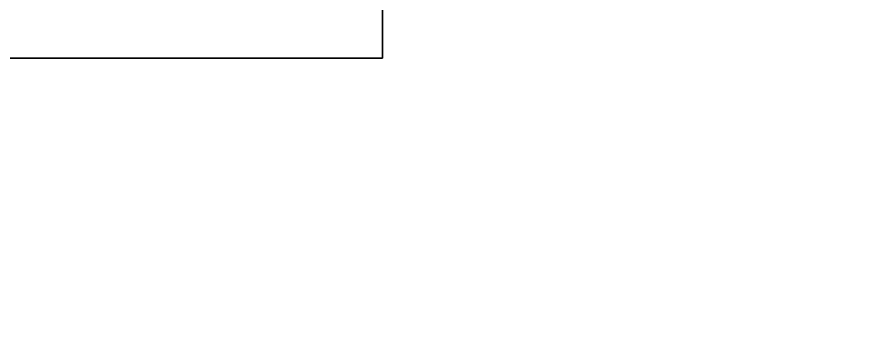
# Model space of a CAD drawing. Extents: x 0 to 6014, y -2463 to 0.
# Drawn here: x 3672 to 4843, y -1236 to -812 of the extents above; entities that cross this region are included whole.
import ezdxf

# ---------------------------------------------------------------- set-up
doc = ezdxf.new("R2010")
doc.units = 0
for name, color, linetype in [('LAYER0', 7, 'CONTINUOUS'), ('LAYER1', 7, 'CONTINUOUS'), ('LAYER423', 7, 'CONTINUOUS')]:
    doc.layers.add(name, color=color, linetype=linetype)

msp = doc.modelspace()

# ---------------------------------------------------------------- linework, layer by layer
at = {"layer": 'LAYER0'}
for points, invisible_edges in [([(1510, -275), (4585, -10), (2107, -1850), (1510, -275)], 7), ([(1510, -10, 5), (2107, -1850, 5), (4585, -10, 5), (1510, -10, 5)], 3), ([(2107, -1850), (4585, -10), (2107, -2463), (2107, -1850)], 3), ([(2107, -2463), (4585, -10), (4585, -650), (2107, -2463)], 5), ([(4585, -10, 5), (2107, -1850, 5), (4585, -650, 5), (4585, -10, 5)], 3), ([(2107, -2463), (4585, -650), (6013.69, -2463), (2107, -2463)], 3), ([(2107, -1850, 5), (6013.69, -2463, 5), (4585, -650, 5), (2107, -1850, 5)], 7), ([(6013.69, -2463), (4585, -650), (6013.69, -650), (6013.69, -2463)], 1), ([(4585, -650, 5), (6013.69, -2463, 5), (6013.69, -650, 5), (4585, -650, 5)], 1)]:
    msp.add_3dface(points, dxfattribs=dict(at, invisible_edges=invisible_edges))
at = {"layer": 'LAYER423', "invisible_edges": 1}
for points in [[(4181.659, -170, 5), (3481.659, -870, 5), (3481.659, -170, 5), (4181.659, -170, 5)], [(3481.659, -870, 5), (4181.659, -170, 5), (4181.659, -870, 5), (3481.659, -870, 5)], [(4181.659, -870, 1855), (3481.659, -170, 1855), (3481.659, -870, 1855), (4181.659, -870, 1855)], [(3481.659, -170, 1855), (4181.659, -870, 1855), (4181.659, -170, 1855), (3481.659, -170, 1855)], [(4181.659, -170, 5), (4181.659, -870, 1855), (4181.659, -870, 5), (4181.659, -170, 5)], [(4181.659, -870, 1855), (4181.659, -170, 5), (4181.659, -170, 1855), (4181.659, -870, 1855)], [(4181.659, -870, 1855), (3481.659, -870, 5), (4181.659, -870, 5), (4181.659, -870, 1855)], [(3481.659, -870, 5), (4181.659, -870, 1855), (3481.659, -870, 1855), (3481.659, -870, 5)]]:
    msp.add_3dface(points, dxfattribs=at)

# ---------------------------------------------------------------- meshes
at = {"layer": 'LAYER1'}
mesh = msp.add_polymesh((11, 2), dxfattribs=at)
for k, corner in enumerate([(2257, -1700, 2554), (2257, -2463, 2554), (150, -1700, 2554), (2257, -1700, 2554), (150, -170, 2554), (150, -1700, 2554), (933, -170, 2554), (150, -170, 2554), (933, -430, 2554), (933, -170, 2554), (1658, -430, 2554), (933, -430, 2554), (1658, -160, 2554), (1658, -430, 2554), (4428, -160, 2554), (1658, -160, 2554), (4428, -800, 2554), (4428, -160, 2554), (6013.688, -800, 2554), (4428, -800, 2554), (6013.688, -650, 2554), (4578, -650, 2554)]):
    mesh.set_mesh_vertex(divmod(k, 2), corner)

doc.saveas('drawing.dxf')
